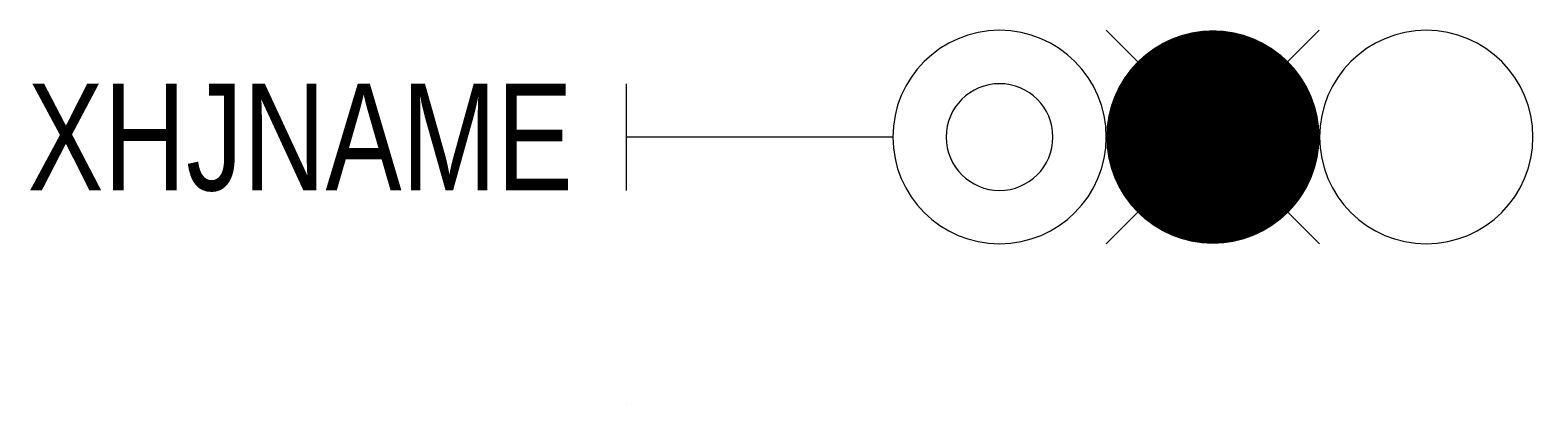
# Model space of a CAD drawing. Header units: millimetres. Extents: x -11.2 to 17, y 0 to 7.
import ezdxf
from ezdxf.enums import TextEntityAlignment as Align

# ---------------------------------------------------------------- set-up
doc = ezdxf.new("R2010")
doc.units = ezdxf.units.MM
doc.layers.get('0').update_dxf_attribs({"linetype": 'CONTINUOUS'})

msp = doc.modelspace()

# ---------------------------------------------------------------- linework, layer by layer
msp.add_line((0, 0.001), (0, -0.001))
at = {"color": 7}
for points in [[(5, 5, 1), (9, 5, 1)], [(6, 5, 1), (8, 5, 1)]]:
    msp.add_lwpolyline(points, format="xyb", close=True, dxfattribs=at)
at = {"color": 1, "const_width": 2}
msp.add_lwpolyline([(12, 5, -1), (10, 5, -1)], format="xyb", close=True, dxfattribs=at)
at = {"color": 1}
for points in [[(9.586, 6.414), (9, 7)], [(12.995, 7.005), (12.409, 6.419)], [(9.586, 3.586), (9, 3)], [(13, 3), (12.414, 3.586)]]:
    msp.add_lwpolyline(points, dxfattribs=at)
at = {"color": 3}
msp.add_lwpolyline([(13, 5, 1), (17, 5, 1)], format="xyb", close=True, dxfattribs=at)
at = {"color": 7}
for points in [[(0, 6), (0, 4)], [(5, 5), (0, 5)]]:
    msp.add_lwpolyline(points, dxfattribs=at)

# ---------------------------------------------------------------- texts
at = {"width": 0.8}
msp.add_attdef('XHJNAME', text='X4', height=2, dxfattribs=at).set_placement((-1, 4), align=Align.RIGHT)

doc.saveas('drawing.dxf')
